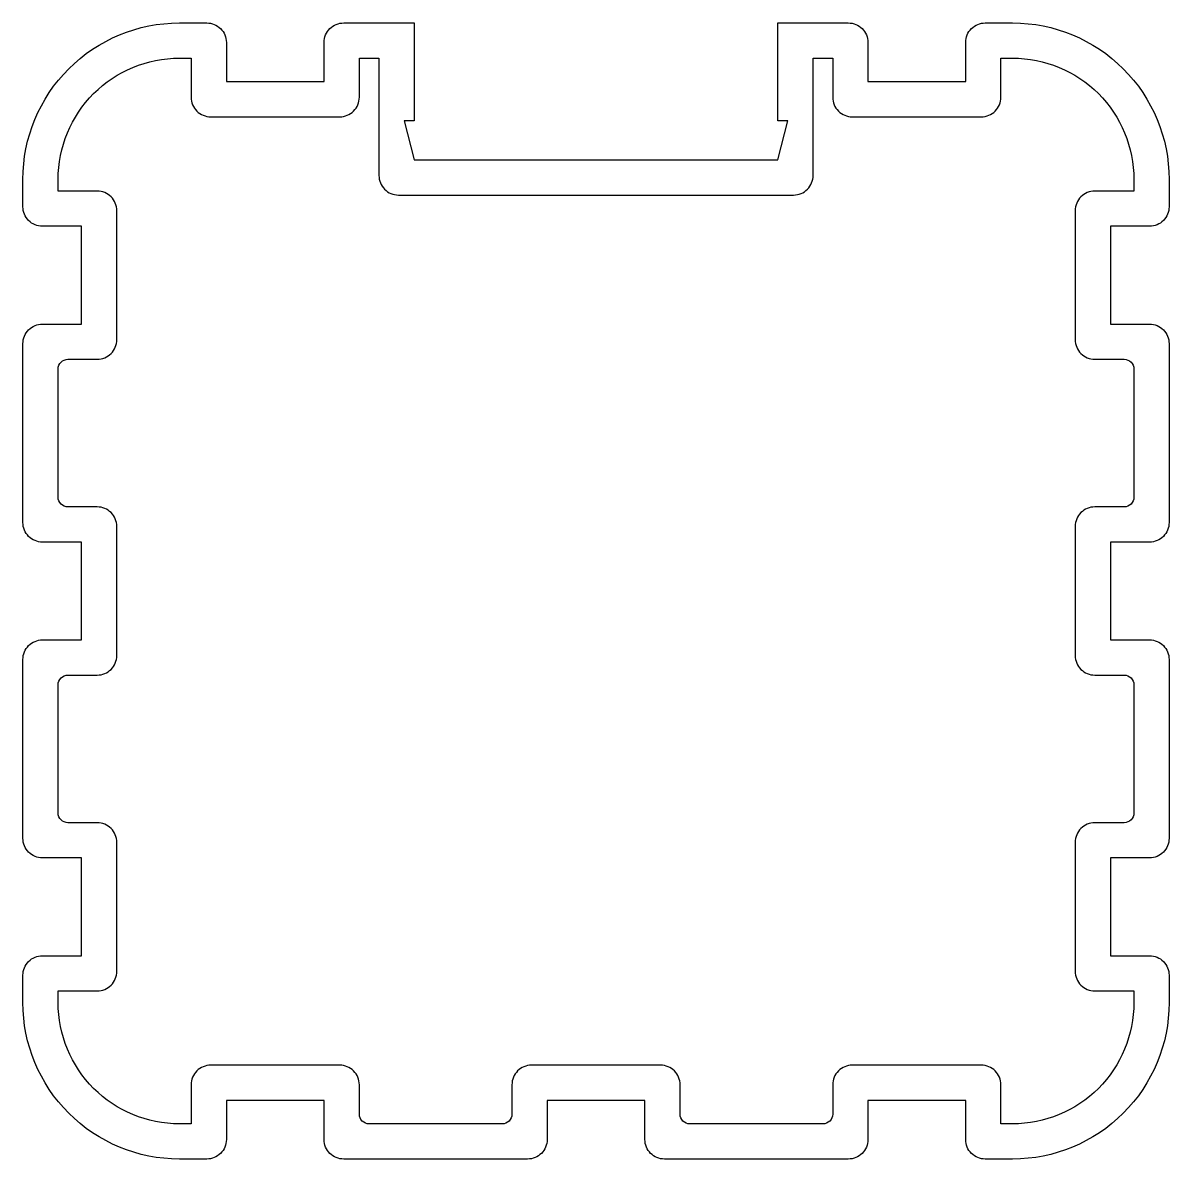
# Model space of a CAD drawing. Extents: x 125.9 to 184.5, y 180.9 to 239.
import ezdxf

# ---------------------------------------------------------------- set-up
doc = ezdxf.new("R2010")
doc.units = 0
doc.layers.add('ANA', color=220, linetype='CONTINUOUS')

msp = doc.modelspace()

# ---------------------------------------------------------------- linework, layer by layer
at = {"layer": 'ANA', "color": 7}
for points in [[(169.144, 236.001), (174.144, 236.001), (174.144, 238.001, -0.414214), (175.144, 239.001), (176.544, 239.001, -0.414214), (184.544, 231.001), (184.544, 229.601, -0.414214), (183.544, 228.601), (181.544, 228.601), (181.544, 223.601), (183.544, 223.601, -0.414214), (184.544, 222.601), (184.544, 213.451, -0.414214), (183.544, 212.451), (181.544, 212.451), (181.544, 207.451), (183.544, 207.451, -0.414214), (184.544, 206.451), (184.544, 197.301, -0.414214), (183.544, 196.301), (181.544, 196.301), (181.544, 191.301), (183.544, 191.301, -0.414214), (184.544, 190.301), (184.544, 188.901, -0.414214), (176.544, 180.901), (175.144, 180.901, -0.414214), (174.144, 181.901), (174.144, 183.901), (169.144, 183.901), (169.144, 181.901, -0.414214), (168.144, 180.901), (158.744, 180.901, -0.414214), (157.744, 181.901), (157.744, 183.901), (152.744, 183.901), (152.744, 181.901, -0.414214), (151.744, 180.901), (142.344, 180.901, -0.414214), (141.344, 181.901), (141.344, 183.901), (136.344, 183.901), (136.344, 181.901, -0.414214), (135.344, 180.901), (133.944, 180.901, -0.414214), (125.944, 188.901), (125.944, 190.301, -0.414214), (126.944, 191.301), (128.944, 191.301), (128.944, 196.301), (126.944, 196.301, -0.414214), (125.944, 197.301), (125.944, 206.451, -0.414214), (126.944, 207.451), (128.944, 207.451), (128.944, 212.451), (126.944, 212.451, -0.414214), (125.944, 213.451), (125.944, 222.601, -0.414214), (126.944, 223.601), (128.944, 223.601), (128.944, 228.601), (126.944, 228.601, -0.414214), (125.944, 229.601), (125.944, 231.001, -0.414214), (133.944, 239.001), (135.344, 239.001, -0.414214), (136.344, 238.001), (136.344, 236.001), (141.344, 236.001), (141.344, 238.001, -0.414214), (142.344, 239.001), (145.944, 239.001), (145.944, 234.001), (145.444, 234.001), (145.944, 232.001), (164.544, 232.001), (165.044, 234.001), (164.544, 234.001), (164.544, 239.001), (168.144, 239.001, -0.414214), (169.144, 238.001)], [(180.744, 230.401, 0.414214), (179.744, 229.401), (179.744, 222.801, 0.414214), (180.744, 221.801), (182.244, 221.801, -0.414214), (182.744, 221.301), (182.744, 214.751, -0.414214), (182.244, 214.251), (180.744, 214.251, 0.414214), (179.744, 213.251), (179.744, 206.651, 0.414214), (180.744, 205.651), (182.244, 205.651, -0.414214), (182.744, 205.151), (182.744, 198.601, -0.414214), (182.244, 198.101), (180.744, 198.101, 0.414214), (179.744, 197.101), (179.744, 190.501, 0.414214), (180.744, 189.501), (182.744, 189.501), (182.744, 188.901, -0.414214), (176.544, 182.701), (175.944, 182.701), (175.944, 184.701, 0.414214), (174.944, 185.701), (168.344, 185.701, 0.414214), (167.344, 184.701), (167.344, 183.201, -0.414214), (166.844, 182.701), (160.044, 182.701, -0.414214), (159.544, 183.201), (159.544, 184.701, 0.414214), (158.544, 185.701), (151.944, 185.701, 0.414214), (150.944, 184.701), (150.944, 183.201, -0.414214), (150.444, 182.701), (143.644, 182.701, -0.414214), (143.144, 183.201), (143.144, 184.701, 0.414214), (142.144, 185.701), (135.544, 185.701, 0.414214), (134.544, 184.701), (134.544, 182.701), (133.944, 182.701, -0.414214), (127.744, 188.901), (127.744, 189.501), (129.744, 189.501, 0.414214), (130.744, 190.501), (130.744, 197.101, 0.414214), (129.744, 198.101), (128.244, 198.101, -0.414214), (127.744, 198.601), (127.744, 205.151, -0.414214), (128.244, 205.651), (129.744, 205.651, 0.414214), (130.744, 206.651), (130.744, 213.251, 0.414214), (129.744, 214.251), (128.244, 214.251, -0.414214), (127.744, 214.751), (127.744, 221.301, -0.414214), (128.244, 221.801), (129.744, 221.801, 0.414214), (130.744, 222.801), (130.744, 229.401, 0.414214), (129.744, 230.401), (127.744, 230.401), (127.744, 231.001, -0.414214), (133.944, 237.201), (134.544, 237.201), (134.544, 235.201, 0.414214), (135.544, 234.201), (142.144, 234.201, 0.414214), (143.144, 235.201), (143.144, 237.201), (144.144, 237.201), (144.144, 231.201, 0.414214), (145.144, 230.201), (165.344, 230.201, 0.414214), (166.344, 231.201), (166.344, 237.201), (167.344, 237.201), (167.344, 235.201, 0.414214), (168.344, 234.201), (174.944, 234.201, 0.414214), (175.944, 235.201), (175.944, 237.201), (176.544, 237.201, -0.414214), (182.744, 231.001), (182.744, 230.401)]]:
    msp.add_lwpolyline(points, format="xyb", close=True, dxfattribs=at)

doc.saveas('drawing.dxf')
